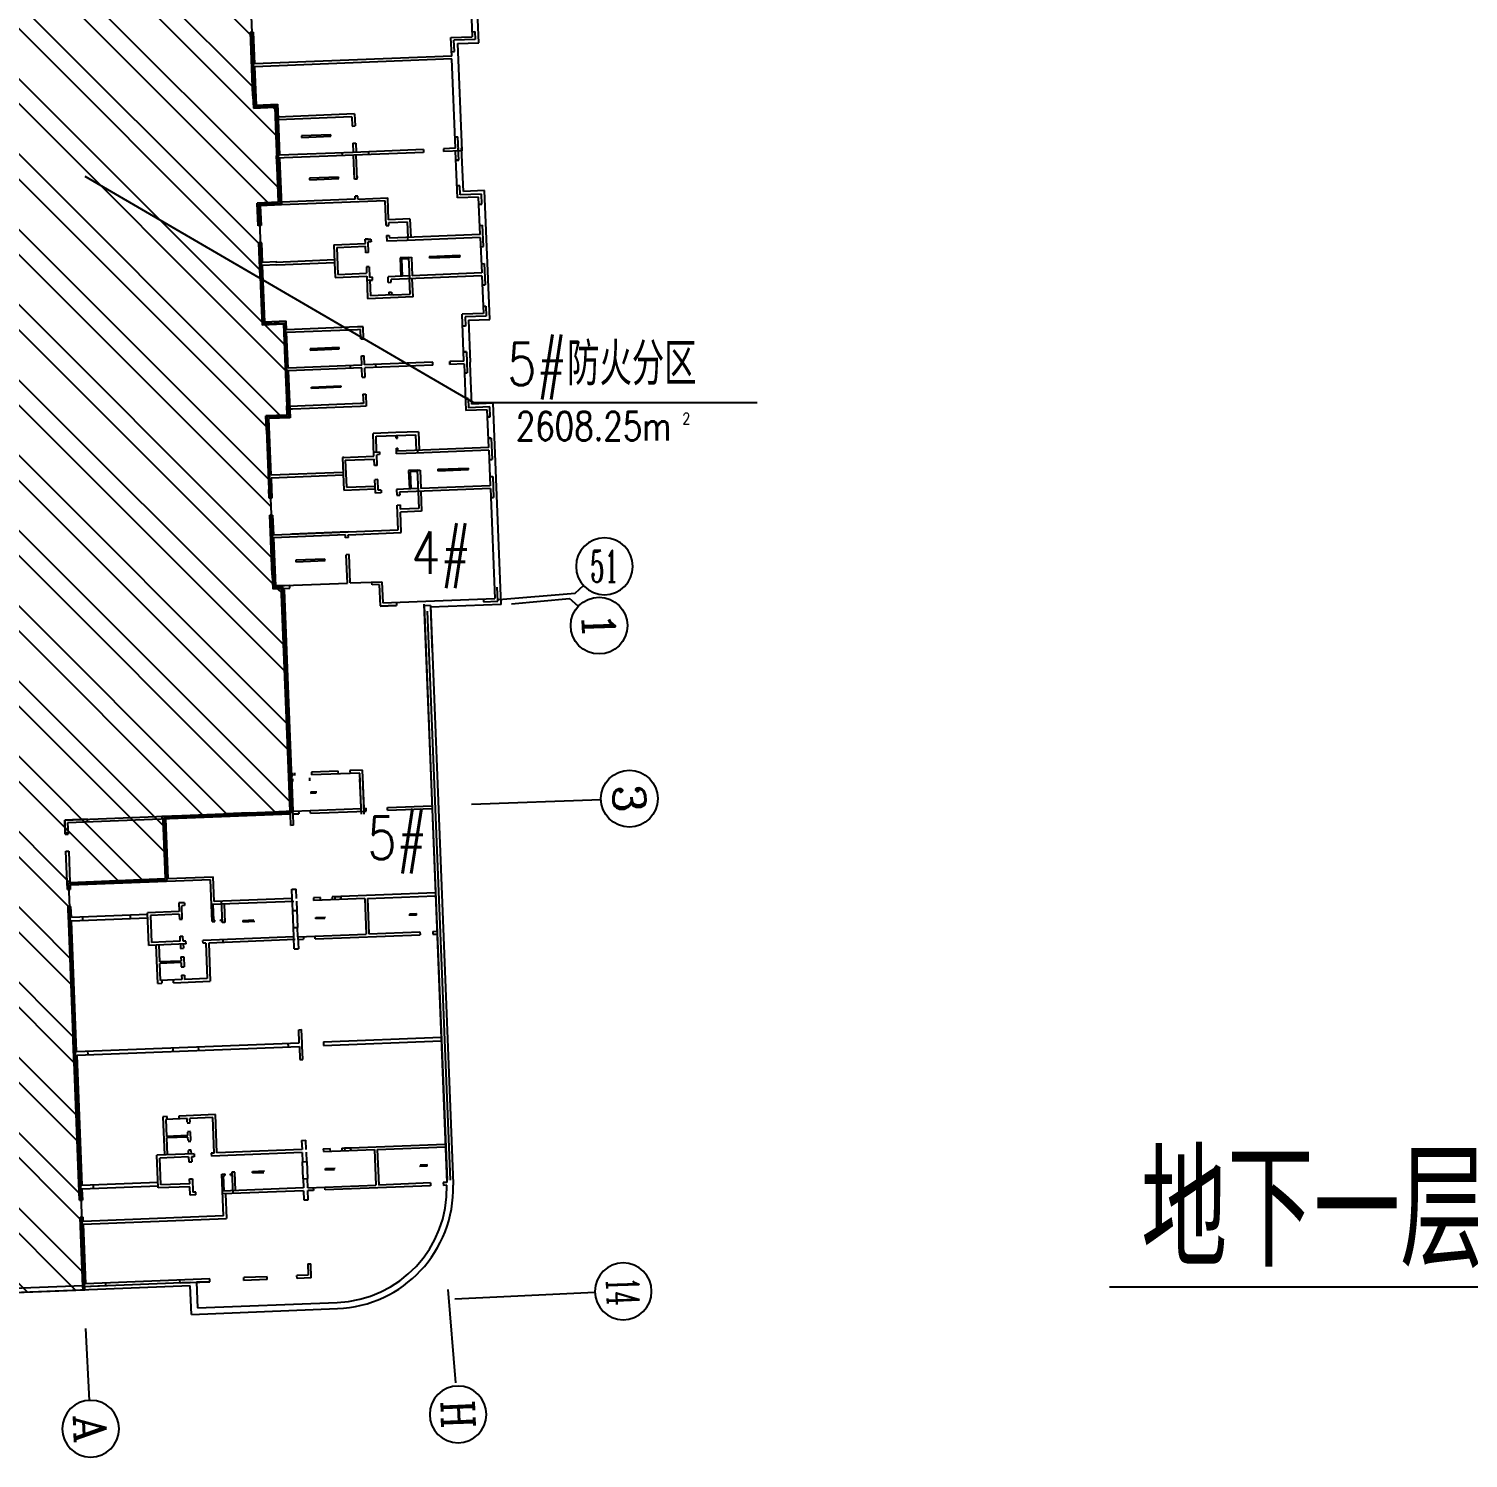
# Model space of a CAD drawing. Extents: x 634182 to 802382, y -1101880 to -864080.
# Drawn here: x 674471 to 694750, y -1065333 to -1045195 of the extents above; entities that cross this region are included whole.
import ezdxf
from ezdxf.enums import TextEntityAlignment as Align

# ---------------------------------------------------------------- set-up
doc = ezdxf.new("R2010")
doc.units = 0
doc.header["$LTSCALE"] = 1000
doc.header["$MEASUREMENT"] = 0
doc.layers.get('0').update_dxf_attribs({"linetype": 'CONTINUOUS'})
for name, color, linetype in [('AXIS', 3, 'CONTINUOUS'), ('AXIS_TEXT', 7, 'CONTINUOUS'), ('PUB_DIM', 3, 'CONTINUOUS'), ('PUB_TEXT', 7, 'CONTINUOUS'), ('WALL', 191, 'CONTINUOUS'), ('防火分區线', 2, 'CONTINUOUS')]:
    doc.layers.add(name, color=color, linetype=linetype)
doc.styles.add('COMPLEX', font='COMPLEX')
doc.styles.add('DIM_FONT', font='simplex.shx', dxfattribs={"width": 0.8})
doc.styles.add('HZTXT', font='simplex', dxfattribs={"width": 0.8, "bigfont": 'sfont'})
doc.styles.add('STK', font='romand.shx', dxfattribs={"width": 0.8, "bigfont": 'stk.shx'})

# ---------------------------------------------------------------- blocks, each defined once
blk = doc.blocks.new('_AXISO2')
blk.add_line((0.354, 0.146), (0.5, 0))
blk.add_circle((0, 0.5), 0.5)
at = {"layer": 'AXIS_TEXT', "style": 'COMPLEX', "width": 1.041667}
blk.add_attdef('A', text='', height=0.56, dxfattribs=at).set_placement((-0.25, 0.22), (0.25, 0.22), align=Align.FIT)
blk = doc.blocks.new('_AXISO')
blk.add_circle((0, 0), 0.5)
at = {"layer": 'AXIS_TEXT', "style": 'COMPLEX', "width": 1.041667}
blk.add_attdef('A', text='', height=0.56, dxfattribs=at).set_placement((-0.25, -0.28), (0.25, -0.28), align=Align.FIT)

msp = doc.modelspace()

# ---------------------------------------------------------------- hatches: boundary and pattern name
at = {"layer": '防火分區线'}
h = msp.add_hatch(dxfattribs=at)
h.set_pattern_fill('ANSI32', color=256, scale=2000, angle=90, style=0)
h.set_pattern_definition([(135, (679150.15, -767878.8), (-530.33, -530.33), []), (135, (679150.15, -767525.26), (-530.33, -530.33), [])])
edge = h.paths.add_edge_path()
edge.add_line((672152.224, -1041800.258), (669392.224, -1041800.258))
edge.add_line((669392.224, -1041800.258), (669392.224, -1045280.258))
edge.add_line((669392.224, -1045280.258), (669812.224, -1045280.258))
edge.add_line((669812.224, -1045280.258), (669812.224, -1045460.258))
edge.add_arc((669812.224, -1045760.258), 300, 0, 90, ccw=False)
edge.add_line((670112.224, -1045760.258), (670292.224, -1045760.258))
edge.add_line((670292.224, -1045760.258), (670292.224, -1049360.258))
edge.add_line((670292.224, -1049360.258), (671732.224, -1049360.258))
edge.add_line((671732.224, -1049360.258), (671732.224, -1049060.258))
edge.add_line((671732.224, -1049060.258), (674072.224, -1049060.258))
edge.add_line((674072.224, -1049060.258), (674072.224, -1052008.258))
edge.add_line((674072.224, -1052008.258), (674080.224, -1052008.258))
edge.add_line((674080.224, -1052008.258), (674080.224, -1055101.698))
edge.add_arc((673282.224, -1054287.575), 1140, 294.4021078, 314.427004, ccw=False)
edge.add_arc((674852.148, -1057748.115), 2660, 114.4021078, 183.5224956)
edge.add_line((672197.173, -1057911.547), (673655.391, -1057854.763))
edge.add_line((673655.391, -1057854.763), (673916.438, -1063016.524))
edge.add_line((673916.438, -1063016.524), (675255.423, -1062964.383))
edge.add_line((675255.423, -1062964.383), (675054.39, -1057800.959))
edge.add_line((675054.39, -1057800.959), (675032.541, -1057240.712))
edge.add_line((675032.541, -1057240.712), (676411.496, -1057187.014))
edge.add_line((676411.496, -1057187.014), (676377.254, -1056307.681))
edge.add_line((676377.254, -1056307.681), (678175.829, -1056237.643))
edge.add_line((678175.829, -1056237.643), (678047.974, -1053060.472))
edge.add_line((678047.974, -1053060.472), (677927.738, -1053065.302))
edge.add_line((677927.738, -1053065.302), (677831.422, -1050667.235))
edge.add_line((677831.422, -1050667.235), (678131.182, -1050655.195))
edge.add_line((678131.182, -1050655.195), (678078.208, -1049336.256))
edge.add_line((678078.208, -1049336.256), (677778.449, -1049348.295))
edge.add_line((677778.449, -1049348.295), (677711.028, -1047669.654))
edge.add_line((677711.028, -1047669.654), (678010.785, -1047657.615))
edge.add_line((678010.785, -1047657.615), (677955.402, -1046278.732))
edge.add_line((677955.402, -1046278.732), (677655.644, -1046290.772))
edge.add_line((677655.644, -1046290.772), (677554.512, -1043772.802))
edge.add_line((677554.512, -1043772.802), (677854.27, -1043760.762))
edge.add_line((677854.27, -1043760.762), (677822.967, -1042981.388))
edge.add_line((677822.967, -1042981.388), (680408.883, -1042877.527))
edge.add_line((680408.883, -1042877.527), (680360.725, -1041678.498))
edge.add_line((680360.725, -1041678.498), (677774.809, -1041782.359))
edge.add_line((677774.809, -1041782.359), (677775.528, -1041800.258))
edge.add_line((677775.528, -1041800.258), (673352.224, -1041800.258))
edge.add_line((673352.224, -1041800.258), (673352.224, -1040780.258))
edge.add_line((673352.224, -1040780.258), (672152.224, -1040780.258))
edge.add_line((672152.224, -1040780.258), (672152.224, -1041800.258))

# ---------------------------------------------------------------- linework, layer by layer
for p, q in [((680810.148, -1045391.452), (680739.554, -1043636.871)), ((680698.567, -1044807.458), (680718.633, -1045307.056)), ((677633.49, -1045240.815), (677593.522, -1045242.42)), ((677629.64, -1046141.695), (677593.522, -1045242.42)), ((677633.49, -1045240.815), (677651.549, -1045690.453)), ((680418.875, -1045319.095), (680718.633, -1045307.056)), ((680429.309, -1045578.887), (680418.875, -1045319.095)), ((680760.206, -1045345.419), (680460.448, -1045357.459)), ((680466.869, -1045517.33), (680460.448, -1045357.459)), ((680715.824, -1045237.112), (680755.792, -1045235.507)), ((680755.792, -1045235.507), (680760.206, -1045345.419)), ((680426.899, -1045518.935), (680466.869, -1045517.33)), ((680426.901, -1045518.934), (680426.901, -1045518.935)), ((680510.336, -1045403.494), (680810.148, -1045391.452)), ((680510.336, -1045403.494), (680571.015, -1046914.282)), ((680429.309, -1045578.887), (677651.549, -1045690.453)), ((680430.915, -1045618.854), (677653.154, -1045730.421)), ((677653.154, -1045730.421), (677674.825, -1046269.985)), ((680481.481, -1046877.838), (680430.915, -1045618.854)), ((677669.608, -1046140.09), (677629.64, -1046141.695)), ((677629.64, -1046141.695), (677636.463, -1046311.558)), ((677636.463, -1046311.558), (677936.221, -1046299.518)), ((677674.825, -1046269.985), (677974.584, -1046257.945)), ((677936.221, -1046299.518), (677957.09, -1046819.099)), ((677974.584, -1046257.945), (677982.61, -1046457.784)), ((677982.61, -1046457.784), (677942.642, -1046459.389)), ((679060.937, -1046394.461), (677981.808, -1046437.804)), ((679022.575, -1046436.034), (677983.413, -1046477.772)), ((677983.413, -1046477.772), (678003.479, -1046977.365)), ((679022.575, -1046436.034), (679027.792, -1046565.928)), ((679027.792, -1046565.928), (679067.76, -1046564.323)), ((679060.937, -1046394.461), (679067.76, -1046564.323)), ((678724.507, -1046688.198), (678312.839, -1046704.732)), ((678312.839, -1046704.732), (678313.642, -1046724.716)), ((678313.642, -1046724.716), (678725.31, -1046708.182)), ((678725.31, -1046708.182), (678724.507, -1046688.198)), ((680475.06, -1046717.967), (680515.027, -1046716.362)), ((680523.054, -1046916.203), (680515.027, -1046716.362)), ((680033.372, -1046935.876), (677945.132, -1047019.748)), ((677997.057, -1046817.494), (677957.09, -1046819.099)), ((677957.09, -1046819.099), (677965.116, -1047018.946)), ((677970.336, -1047148.841), (677963.514, -1046978.987)), ((679042.641, -1046935.628), (678003.479, -1046977.365)), ((678882.772, -1046942.049), (678884.377, -1046982.008)), ((679037.424, -1046805.735), (679077.391, -1046804.129)), ((679037.424, -1046805.735), (679042.641, -1046935.628)), ((680031.767, -1046895.901), (679042.641, -1046935.628)), ((679057.891, -1047315.338), (679044.247, -1046975.616)), ((679077.391, -1046804.129), (679082.609, -1046934.023)), ((679097.859, -1047313.733), (679084.215, -1046974.01)), ((679264.066, -1046966.774), (679262.461, -1046926.799)), ((680031.767, -1046895.901), (680033.372, -1046935.876)), ((680481.481, -1046877.838), (680311.618, -1046884.661)), ((680311.618, -1046884.661), (680313.223, -1046924.636)), ((680571.015, -1046914.282), (680313.223, -1046924.636)), ((680509.575, -1047577.282), (680483.089, -1046917.815)), ((680528.273, -1047046.105), (680521.451, -1046876.25)), ((680593.973, -1047485.82), (680569.413, -1046874.324)), ((678010.304, -1047147.236), (677970.336, -1047148.841)), ((677990, -1047638.447), (677970.336, -1047148.841)), ((678005.086, -1047017.341), (678031.573, -1047676.81)), ((680488.306, -1047047.71), (680528.273, -1047046.105)), ((680528.273, -1047046.105), (680488.306, -1047047.71)), ((678836.464, -1047284.207), (678424.796, -1047300.741)), ((678424.796, -1047300.741), (678425.598, -1047320.725)), ((678425.598, -1047320.725), (678837.266, -1047304.191)), ((678837.266, -1047304.191), (678836.464, -1047284.207)), ((679096.254, -1047273.765), (679096.254, -1047273.765)), ((679096.254, -1047273.765), (679097.057, -1047293.749)), ((678024.751, -1047506.946), (677984.783, -1047508.551)), ((677984.783, -1047508.556), (678024.751, -1047506.95)), ((679069.128, -1047595.113), (678029.966, -1047636.85)), ((679069.128, -1047595.113), (679067.523, -1047555.145)), ((679109.096, -1047593.508), (679107.491, -1047553.54)), ((679109.096, -1047593.508), (679528.76, -1047576.652)), ((679541.201, -1047886.394), (679528.76, -1047576.652)), ((680542.721, -1047405.814), (680502.753, -1047407.42)), ((680809.334, -1047565.242), (680509.575, -1047577.282)), ((680547.938, -1047535.708), (680542.721, -1047405.814)), ((680847.696, -1047523.668), (680547.938, -1047535.708)), ((680893.731, -1047473.78), (680593.973, -1047485.82)), ((680830.604, -1048094.816), (680809.334, -1047565.242)), ((680853.314, -1047663.548), (680847.696, -1047523.668)), ((680966.611, -1049288.322), (680893.731, -1047473.78)), ((677990, -1047638.447), (677690.242, -1047650.487)), ((677703.084, -1047970.229), (677690.242, -1047650.487)), ((678031.573, -1047676.81), (677731.815, -1047688.849)), ((677731.815, -1047688.847), (677743.052, -1047968.624)), ((679490.398, -1047618.225), (678031.571, -1047676.818)), ((678071.537, -1047675.216), (678071.539, -1047675.216)), ((679504.443, -1047967.935), (679490.398, -1047618.225)), ((680813.347, -1047665.153), (680853.314, -1047663.548)), ((677738.236, -1047848.721), (677698.268, -1047850.326)), ((677743.052, -1047968.624), (677703.084, -1047970.229)), ((679504.443, -1047967.935), (679544.411, -1047966.329)), ((679840.959, -1047874.354), (679541.201, -1047886.394)), ((679542.806, -1047926.362), (679802.596, -1047915.927)), ((679544.411, -1047966.329), (679542.806, -1047926.362)), ((679802.596, -1047915.927), (679811.425, -1048135.75)), ((679840.959, -1047874.354), (679851.393, -1048134.145)), ((680825.387, -1047964.928), (680865.355, -1047963.323)), ((680877.394, -1048263.074), (680865.355, -1047963.323)), ((677752.5, -1048203.866), (677752.5, -1048203.866)), ((679211.909, -1048159.829), (679291.844, -1048156.619)), ((679251.877, -1048158.224), (679211.909, -1048159.829)), ((679214.317, -1048219.781), (679211.909, -1048159.829)), ((679293.45, -1048196.586), (679253.482, -1048198.192)), ((679259.502, -1048348.071), (679253.482, -1048198.192)), ((679291.844, -1048156.619), (679293.45, -1048196.586)), ((679510.062, -1048107.822), (679550.03, -1048106.217)), ((679510.062, -1048107.822), (679513.272, -1048187.757)), ((679803.039, -1048176.119), (679513.272, -1048187.757)), ((679550.03, -1048106.217), (679551.635, -1048146.184)), ((680830.604, -1048094.816), (679551.635, -1048146.184)), ((680832.209, -1048134.783), (679803.039, -1048176.119)), ((679813.031, -1048175.718), (679811.425, -1048135.75)), ((680832.209, -1048134.783), (680852.275, -1048634.381)), ((677692.732, -1048210.838), (677692.732, -1048210.838)), ((677752.684, -1048208.432), (677712.716, -1048210.037)), ((677731.979, -1048689.646), (677712.716, -1048210.037)), ((677717.532, -1048329.938), (677757.499, -1048328.333)), ((677757.499, -1048328.333), (677717.532, -1048329.938)), ((677757.499, -1048328.334), (677717.532, -1048329.939)), ((677763.921, -1048488.204), (677752.684, -1048208.431)), ((677757.499, -1048328.333), (677757.499, -1048328.333)), ((678768.676, -1048237.68), (679214.317, -1048219.781)), ((678768.676, -1048237.68), (678778.709, -1048487.478)), ((678810.249, -1048276.042), (679215.922, -1048259.749)), ((678810.249, -1048276.042), (678825.499, -1048655.736)), ((679219.534, -1048349.676), (679215.922, -1048259.749)), ((679259.502, -1048348.071), (679219.534, -1048349.676)), ((680114.319, -1048403.797), (680545.971, -1048386.46)), ((680114.319, -1048403.797), (680115.121, -1048423.781)), ((680115.121, -1048423.781), (680546.773, -1048406.444)), ((680546.773, -1048406.444), (680545.971, -1048386.46)), ((680837.426, -1048264.68), (680877.394, -1048263.074)), ((677963.759, -1048480.178), (677763.921, -1048488.204)), ((677965.365, -1048520.145), (677765.526, -1048528.171)), ((677797.631, -1049327.528), (677765.526, -1048528.171)), ((677953.767, -1048480.579), (678777.104, -1048447.51)), ((677965.365, -1048520.145), (678778.709, -1048487.478)), ((678778.709, -1048487.478), (678787.137, -1048697.309)), ((679267.528, -1048547.91), (679227.56, -1048549.515)), ((679227.56, -1048549.515), (679231.172, -1048639.443)), ((679267.528, -1048547.91), (679273.548, -1048697.789)), ((679822.662, -1048415.525), (679702.759, -1048420.34)), ((679702.759, -1048420.34), (679713.193, -1048680.131)), ((679823.465, -1048435.508), (679723.545, -1048439.522)), ((679723.545, -1048439.522), (679733.177, -1048679.328)), ((679822.662, -1048415.525), (679862.63, -1048413.919)), ((679822.662, -1048415.525), (679834.702, -1048715.283)), ((679862.63, -1048413.919), (679873.064, -1048673.71)), ((680847.058, -1048504.486), (680887.025, -1048502.881)), ((680887.025, -1048502.881), (680899.061, -1048802.539)), ((677731.979, -1048689.646), (677751.242, -1049169.26)), ((678787.137, -1048697.309), (679232.777, -1048679.41)), ((678825.499, -1048655.736), (679231.172, -1048639.443)), ((679232.777, -1048679.41), (679245.218, -1048989.16)), ((679275.153, -1048737.757), (679235.185, -1048739.362)), ((679313.515, -1048696.184), (679273.548, -1048697.789)), ((679275.153, -1048737.757), (679315.121, -1048736.151)), ((679275.153, -1048737.757), (679275.153, -1048737.757)), ((679275.153, -1048737.757), (679283.982, -1048957.579)), ((679315.121, -1048736.151), (679313.515, -1048696.184)), ((679833.097, -1048675.315), (679533.338, -1048687.355)), ((679536.549, -1048767.29), (679533.338, -1048687.355)), ((679536.549, -1048767.29), (679576.517, -1048765.685)), ((680853.88, -1048674.348), (679574.911, -1048725.717)), ((679576.517, -1048765.685), (679574.911, -1048725.717)), ((679843.531, -1048935.106), (679834.702, -1048715.283)), ((680852.275, -1048634.381), (679873.064, -1048673.71)), ((679885.104, -1048973.468), (679874.67, -1048713.678)), ((680853.88, -1048674.348), (680875.15, -1049203.923)), ((680859.093, -1048804.144), (680899.061, -1048802.539)), ((679245.218, -1048989.16), (679245.619, -1048999.152)), ((679885.104, -1048973.468), (679245.619, -1048999.152)), ((679603.724, -1048944.737), (679283.982, -1048957.579)), ((679542.167, -1048907.177), (679582.135, -1048905.572)), ((679542.167, -1048907.177), (679543.772, -1048947.145)), ((679582.135, -1048905.572), (679583.74, -1048945.54)), ((679603.724, -1048944.737), (679843.531, -1048935.106)), ((679603.724, -1048944.737), (679603.724, -1048944.737)), ((679603.724, -1048944.737), (679603.724, -1048944.737)), ((679623.708, -1048943.935), (679623.708, -1048943.935)), ((677791.21, -1049167.654), (677751.242, -1049169.26)), ((677791.21, -1049167.654), (677751.242, -1049169.26)), ((677751.242, -1049169.26), (677759.269, -1049369.101)), ((680875.15, -1049203.923), (680575.392, -1049215.963)), ((680601.879, -1049875.43), (680575.392, -1049215.963)), ((680871.137, -1049104.012), (680911.105, -1049102.407)), ((680911.105, -1049102.407), (680916.723, -1049242.287)), ((678059.027, -1049357.062), (677759.269, -1049369.101)), ((678097.39, -1049315.489), (677797.631, -1049327.528)), ((678059.027, -1049357.062), (678078.692, -1049846.668)), ((678102.205, -1049435.387), (678097.39, -1049315.489)), ((679101.4, -1049395.259), (678102.205, -1049435.387)), ((679181.336, -1049392.049), (679101.4, -1049395.26)), ((679188.158, -1049561.913), (679181.336, -1049392.049)), ((680622.182, -1049384.22), (680582.214, -1049385.825)), ((680916.723, -1049242.287), (680616.965, -1049254.326)), ((680616.965, -1049254.326), (680622.182, -1049384.22)), ((680666.859, -1049300.361), (680966.611, -1049288.322)), ((680666.859, -1049300.361), (680690.608, -1049891.879)), ((679103.006, -1049435.228), (678103.811, -1049475.359)), ((678123.877, -1049974.957), (678103.811, -1049475.359)), ((679142.973, -1049433.622), (679103.006, -1049435.228)), ((679148.19, -1049563.518), (679142.973, -1049433.622)), ((679148.187, -1049563.503), (679188.155, -1049561.898)), ((679148.19, -1049563.504), (679188.158, -1049561.899)), ((679148.19, -1049563.518), (679188.158, -1049561.913)), ((678844.902, -1049685.788), (678433.234, -1049702.323)), ((678433.234, -1049702.323), (678434.037, -1049722.307)), ((678434.037, -1049722.307), (678845.705, -1049705.772)), ((678845.705, -1049705.772), (678844.902, -1049685.788)), ((679157.819, -1049803.31), (679197.787, -1049801.705)), ((679157.819, -1049803.31), (679197.787, -1049801.705)), ((679157.819, -1049803.31), (679197.787, -1049801.705)), ((679157.819, -1049803.324), (679197.787, -1049801.719)), ((679157.821, -1049803.31), (679157.819, -1049803.31)), ((679163.036, -1049933.22), (679157.819, -1049803.324)), ((679157.821, -1049803.311), (679197.789, -1049801.705)), ((679157.822, -1049803.324), (679197.79, -1049801.719)), ((679197.789, -1049801.705), (679197.787, -1049801.705)), ((679203.004, -1049931.615), (679197.787, -1049801.719)), ((680596.662, -1049745.535), (680636.629, -1049743.93)), ((680636.629, -1049743.93), (680596.662, -1049745.535)), ((680636.629, -1049743.93), (680642.647, -1049893.805)), ((678078.689, -1049846.668), (678105.176, -1050506.131)), ((679163.036, -1049933.22), (678123.877, -1049974.957)), ((679164.641, -1049973.179), (678125.479, -1050014.916)), ((678125.479, -1050014.916), (678151.966, -1050674.39)), ((679004.771, -1049979.606), (679003.165, -1049939.637)), ((679169.859, -1050103.079), (679164.641, -1049973.179)), ((680162.231, -1049893.088), (679203.004, -1049931.615)), ((680163.836, -1049933.048), (679204.609, -1049971.574)), ((679209.826, -1050101.474), (679204.609, -1049971.574)), ((679364.486, -1049965.159), (679362.881, -1049925.189)), ((680163.836, -1049933.048), (680162.231, -1049893.088)), ((680601.879, -1049875.43), (680402.038, -1049883.457)), ((680403.642, -1049923.416), (680402.038, -1049883.457)), ((680402.04, -1049883.457), (680403.645, -1049923.416)), ((680603.481, -1049915.39), (680403.642, -1049923.416)), ((680603.481, -1049915.39), (680608.699, -1050045.29)), ((680642.647, -1049893.805), (680648.666, -1050043.684)), ((680696.628, -1050041.758), (680690.608, -1049891.879)), ((678454.906, -1050241.883), (678866.574, -1050225.349)), ((678866.574, -1050225.349), (678867.376, -1050245.333)), ((679169.858, -1050103.065), (679209.826, -1050101.46)), ((679169.858, -1050103.065), (679209.826, -1050101.46)), ((679169.861, -1050103.065), (679169.858, -1050103.065)), ((679169.859, -1050103.079), (679209.826, -1050101.474)), ((679169.859, -1050103.079), (679209.826, -1050101.474)), ((679169.861, -1050103.079), (679169.859, -1050103.079)), ((679209.829, -1050101.459), (679209.826, -1050101.46)), ((679209.829, -1050101.473), (679209.826, -1050101.474)), ((680648.666, -1050043.684), (680608.699, -1050045.29)), ((680608.699, -1050045.291), (680648.666, -1050043.685)), ((680608.699, -1050045.291), (680629.968, -1050574.863)), ((680714.366, -1050483.402), (680696.628, -1050041.758)), ((678455.708, -1050261.867), (678454.906, -1050241.883)), ((678867.376, -1050245.333), (678455.708, -1050261.867)), ((679179.49, -1050342.872), (679219.458, -1050341.266)), ((679179.49, -1050342.885), (679219.458, -1050341.28)), ((679179.49, -1050342.885), (679184.71, -1050472.781)), ((679219.458, -1050341.28), (679226.283, -1050511.143)), ((680663.114, -1050403.394), (680623.146, -1050405)), ((680663.114, -1050403.394), (680668.331, -1050533.29)), ((678110.393, -1050636.028), (677810.635, -1050648.068)), ((678105.176, -1050506.131), (678145.144, -1050504.526)), ((678110.393, -1050636.028), (678105.176, -1050506.131)), ((679144.742, -1050474.385), (678145.548, -1050514.518)), ((678187.121, -1050552.88), (678147.153, -1050554.486)), ((679146.348, -1050514.354), (678187.119, -1050552.885)), ((679184.71, -1050472.781), (679144.742, -1050474.386)), ((679226.283, -1050511.143), (679146.348, -1050514.354)), ((680929.727, -1050562.823), (680629.968, -1050574.863)), ((680968.089, -1050521.25), (680668.331, -1050533.29)), ((681014.249, -1050471.357), (680714.366, -1050483.402)), ((680933.745, -1050662.842), (680929.727, -1050562.823)), ((680973.712, -1050661.237), (680968.089, -1050521.25)), ((681127.797, -1053305.084), (681014.249, -1050471.357)), ((677818.661, -1050847.905), (677810.635, -1050648.068)), ((678151.966, -1050674.39), (677852.208, -1050686.429)), ((677884.314, -1051485.785), (677852.208, -1050686.429)), ((680973.712, -1050661.237), (680933.744, -1050662.843)), ((680933.745, -1050662.842), (680973.712, -1050661.237)), ((680950.997, -1051092.396), (680933.746, -1050662.842)), ((677818.661, -1050847.905), (677852.372, -1051687.229)), ((679641.61, -1050884.777), (679321.867, -1050897.619)), ((679334.71, -1051217.361), (679321.867, -1050897.619)), ((679363.441, -1050935.982), (679922.989, -1050913.508)), ((679372.27, -1051155.804), (679363.441, -1050935.982)), ((679961.352, -1050871.935), (679641.61, -1050884.777)), ((679644.82, -1050964.713), (679643.215, -1050924.745)), ((679644.82, -1050964.713), (679664.804, -1050963.91)), ((679664.804, -1050963.91), (679663.199, -1050923.942)), ((679931.818, -1051133.331), (679922.989, -1050913.508)), ((679961.352, -1050871.935), (679971.786, -1051131.725)), ((680985.753, -1050960.995), (680945.784, -1050962.601)), ((680945.784, -1050962.601), (680985.753, -1050960.995)), ((680985.753, -1050960.995), (680997.815, -1051260.654)), ((678889.069, -1051235.26), (679334.71, -1051217.361)), ((678909.053, -1051234.457), (678889.069, -1051235.26)), ((678889.069, -1051235.26), (678907.53, -1051694.89)), ((679332.302, -1051157.41), (679412.237, -1051154.199)), ((679413.843, -1051194.167), (679373.875, -1051195.772)), ((679379.895, -1051345.651), (679373.875, -1051195.772)), ((679412.237, -1051154.199), (679413.843, -1051194.167)), ((679650.439, -1051104.6), (679670.423, -1051103.797)), ((679653.649, -1051184.535), (679650.439, -1051104.6)), ((679923.432, -1051173.7), (679653.649, -1051184.535)), ((679672.028, -1051143.765), (679670.423, -1051103.797)), ((680950.997, -1051092.396), (679672.028, -1051143.765)), ((680952.71, -1051132.36), (679923.432, -1051173.7)), ((679953.408, -1051172.496), (679951.802, -1051132.528)), ((680952.71, -1051132.36), (680972.668, -1051631.961)), ((678897.497, -1051445.091), (677884.314, -1051485.785)), ((678897.497, -1051445.091), (678897.497, -1051445.091)), ((678930.642, -1051273.623), (679336.315, -1051257.329)), ((678930.642, -1051273.623), (678945.892, -1051653.316)), ((679339.927, -1051347.257), (679336.315, -1051257.329)), ((679337.118, -1051277.313), (679336.315, -1051257.329)), ((679379.895, -1051345.651), (679339.927, -1051347.257)), ((679943.055, -1051413.105), (679823.152, -1051417.921)), ((679823.152, -1051417.921), (679833.586, -1051677.711)), ((679943.858, -1051433.089), (679843.938, -1051437.102)), ((679843.938, -1051437.102), (679853.57, -1051676.909)), ((679943.055, -1051413.105), (679983.023, -1051411.5)), ((679943.055, -1051413.105), (679955.095, -1051712.863)), ((679983.023, -1051411.5), (679993.457, -1051671.29)), ((680234.819, -1051401.373), (680666.471, -1051384.036)), ((680234.819, -1051401.373), (680235.622, -1051421.357)), ((680235.622, -1051421.357), (680667.274, -1051404.02)), ((680667.274, -1051404.02), (680666.471, -1051384.036)), ((680957.847, -1051262.259), (680997.815, -1051260.654)), ((678899.102, -1051485.059), (677885.919, -1051525.752)), ((677885.919, -1051525.752), (677897.156, -1051805.527)), ((678899.102, -1051485.059), (678899.102, -1051485.059)), ((678945.892, -1051653.316), (679351.565, -1051637.023)), ((679387.921, -1051545.49), (679347.953, -1051547.095)), ((679351.565, -1051637.023), (679347.953, -1051547.095)), ((679355.578, -1051736.942), (679351.565, -1051637.023)), ((679393.941, -1051695.369), (679387.921, -1051545.49)), ((680972.668, -1051631.961), (679993.457, -1051671.29)), ((680967.479, -1051502.066), (681007.447, -1051500.46)), ((681007.447, -1051500.46), (681019.454, -1051800.119)), ((677892.34, -1051685.623), (677852.372, -1051687.229)), ((677852.372, -1051687.229), (677892.34, -1051685.623)), ((677857.188, -1051807.132), (677852.372, -1051687.229)), ((677897.156, -1051805.527), (677857.188, -1051807.132)), ((678907.53, -1051694.89), (679353.17, -1051676.991)), ((679435.514, -1051733.732), (679355.578, -1051736.942)), ((679433.908, -1051693.764), (679393.941, -1051695.369)), ((679433.908, -1051693.764), (679435.514, -1051733.732)), ((679953.49, -1051672.896), (679653.731, -1051684.935)), ((679653.731, -1051684.935), (679656.942, -1051764.871)), ((679656.942, -1051764.871), (679696.91, -1051763.265)), ((680974.273, -1051671.929), (679695.304, -1051723.298)), ((679695.304, -1051723.298), (679696.91, -1051763.265)), ((679955.095, -1051712.863), (679964.726, -1051952.67)), ((679995.063, -1051711.258), (680006.3, -1051991.033)), ((680974.273, -1051671.929), (681036.477, -1053220.681)), ((681019.454, -1051800.119), (680979.486, -1051801.724)), ((680979.486, -1051801.724), (681019.454, -1051800.119)), ((677906.787, -1052045.333), (677866.82, -1052046.939)), ((677900.53, -1052886.263), (677866.82, -1052046.939)), ((677906.787, -1052045.333), (677918.024, -1052325.108)), ((679662.56, -1051904.758), (679702.528, -1051903.153)), ((679676.609, -1052254.476), (679662.563, -1051904.758)), ((679702.528, -1051903.153), (679704.936, -1051963.104)), ((679964.726, -1051952.67), (679704.936, -1051963.104)), ((680006.3, -1051991.033), (679706.544, -1052003.072)), ((679718.182, -1052292.838), (679706.544, -1052003.072)), ((677918.024, -1052325.108), (679676.609, -1052254.476)), ((678932.815, -1052324.382), (677919.629, -1052365.076)), ((677919.629, -1052365.076), (677946.919, -1053044.529)), ((678971.178, -1052282.809), (678177.815, -1052314.674)), ((678934.421, -1052364.35), (678932.815, -1052324.382)), ((678934.421, -1052364.35), (678932.815, -1052324.382)), ((678974.388, -1052362.744), (678934.421, -1052364.35)), ((678972.783, -1052322.777), (679718.182, -1052292.838)), ((678974.388, -1052362.744), (678972.783, -1052322.777)), ((678644.302, -1052666.237), (678232.634, -1052682.771)), ((678645.105, -1052686.221), (678644.302, -1052666.237)), ((678984.02, -1052602.551), (678944.052, -1052604.156)), ((678960.105, -1053003.835), (678944.052, -1052604.156)), ((679000.073, -1053002.23), (678984.02, -1052602.551)), ((678232.634, -1052682.771), (678233.437, -1052702.755)), ((678233.437, -1052702.755), (678645.105, -1052686.221)), ((677900.53, -1052886.263), (677940.498, -1052884.658)), ((677900.53, -1052886.263), (677940.498, -1052884.658)), ((677900.53, -1052886.263), (677908.557, -1053086.102)), ((677946.919, -1053044.529), (678960.105, -1053003.835)), ((678146.758, -1053036.502), (677946.919, -1053044.529)), ((678148.363, -1053076.47), (678146.758, -1053036.502)), ((679000.073, -1053002.23), (679445.713, -1052984.331)), ((679307.429, -1053029.917), (679305.824, -1052989.95)), ((679407.348, -1053025.904), (679307.429, -1053029.917)), ((679407.348, -1053025.904), (679419.388, -1053325.662)), ((679445.713, -1052984.331), (679457.75, -1053284.089)), ((681078.05, -1053259.044), (681070.024, -1053059.204)), ((677908.557, -1053086.102), (678148.363, -1053076.47)), ((678028.952, -1053081.018), (678029.73, -1053101.003)), ((678158.365, -1056301.095), (678032.053, -1053162.273)), ((678033.727, -1053100.848), (678073.697, -1053099.291)), ((678155.128, -1056218.434), (678033.727, -1053100.848)), ((678107.803, -1054061.989), (678070.731, -1053138.997)), ((678174.086, -1055677.287), (678073.697, -1053099.291)), ((679457.75, -1053284.089), (681036.477, -1053220.681)), ((680876.606, -1053227.102), (680878.212, -1053267.07)), ((680878.212, -1053267.07), (681078.05, -1053259.044)), ((679419.388, -1053325.662), (679649.202, -1053316.432)), ((679423.577, -1053326.938), (679653.403, -1053317.989)), ((679651.847, -1053278.019), (679653.403, -1053317.989)), ((680038.784, -1053300.145), (680066.224, -1053983.331)), ((680043.303, -1053401.609), (680365.836, -1061416.481)), ((680043.832, -1053321.4), (680360.231, -1061446.591)), ((680131.819, -1053319.375), (680043.886, -1053322.799)), ((680083.271, -1053400.001), (680405.804, -1061414.873)), ((681127.797, -1053305.084), (680128.665, -1053345.214)), ((680128.665, -1053345.214), (680154.153, -1053979.799)), ((680131.819, -1053319.375), (680448.942, -1061463.152)), ((678176.62, -1055759.924), (678086.095, -1053510.394)), ((678184.078, -1055676.898), (678174.086, -1055677.287)), ((678174.086, -1055677.287), (678184.078, -1055676.898)), ((678184.078, -1055676.898), (678185.634, -1055716.867)), ((678214.055, -1055675.73), (678215.612, -1055715.7)), ((678831.587, -1055651.683), (678453.873, -1055666.392)), ((678453.873, -1055666.392), (678455.43, -1055706.362)), ((679134.915, -1055679.902), (678455.43, -1055706.362)), ((679173.328, -1055638.376), (678995.463, -1055645.302)), ((679154.37, -1056179.523), (679134.915, -1055679.902)), ((679194.34, -1056177.967), (679173.328, -1055638.376)), ((678185.634, -1055716.867), (678175.642, -1055717.257)), ((678175.642, -1055717.257), (678185.634, -1055716.867)), ((678195.097, -1056216.878), (678175.642, -1055717.257)), ((678186.612, -1055759.522), (678176.62, -1055759.924)), ((678176.62, -1055759.924), (678186.612, -1055759.522)), ((678188.22, -1055799.489), (678178.228, -1055799.891)), ((678178.228, -1055799.891), (678188.22, -1055799.489)), ((678198.333, -1056299.487), (678178.228, -1055799.891)), ((678186.612, -1055759.522), (678188.22, -1055799.489)), ((678426.418, -1055749.871), (678428.026, -1055789.839)), ((679157.556, -1056260.886), (679137.452, -1055761.29)), ((679197.524, -1056259.278), (679175.811, -1055719.714)), ((678444.784, -1055946.958), (678530.602, -1055943.616)), ((678444.784, -1055946.958), (678445.562, -1055966.943)), ((678519.842, -1055964.05), (678445.562, -1055966.943)), ((674977.536, -1056342.171), (678155.128, -1056218.434)), ((676346.499, -1056288.863), (676766.18, -1056272.521)), ((676346.499, -1056288.863), (676348.055, -1056328.833)), ((678156.684, -1056258.404), (676577.881, -1056319.884)), ((676766.18, -1056272.521), (676767.737, -1056312.49)), ((677575.567, -1056241.003), (677245.817, -1056253.843)), ((677245.817, -1056253.843), (677247.373, -1056293.813)), ((677575.567, -1056241.003), (677577.123, -1056280.972)), ((678195.097, -1056216.878), (677995.249, -1056224.66)), ((677995.249, -1056224.66), (677996.805, -1056264.63)), ((678162.91, -1056418.283), (678156.684, -1056258.404)), ((678195.097, -1056216.878), (679154.37, -1056179.523)), ((678196.654, -1056256.848), (678274.595, -1056253.813)), ((678202.88, -1056416.726), (678196.654, -1056256.848)), ((678438.471, -1056247.431), (679225.874, -1056216.769)), ((679194.34, -1056177.967), (679224.317, -1056176.8)), ((679225.874, -1056216.769), (679224.317, -1056176.8)), ((679524.09, -1056165.126), (680153.613, -1056140.612)), ((679525.647, -1056205.096), (679524.09, -1056165.126)), ((679525.647, -1056205.096), (680155.17, -1056180.582)), ((675297.294, -1056329.72), (674977.536, -1056342.171)), ((674985.318, -1056542.02), (674977.536, -1056342.171)), ((674977.536, -1056342.171), (674985.318, -1056542.02)), ((674984.54, -1056522.035), (675024.51, -1056520.479)), ((676577.881, -1056319.884), (675019.062, -1056380.585)), ((675019.062, -1056380.585), (675025.288, -1056540.464)), ((675298.85, -1056369.69), (675297.294, -1056329.72)), ((676358.047, -1056328.444), (676390.733, -1057167.808)), ((676398.017, -1056326.887), (676430.702, -1057166.251)), ((678202.88, -1056416.726), (678162.91, -1056418.283)), ((674985.318, -1056542.02), (675025.288, -1056540.464)), ((674994.657, -1056781.838), (675034.627, -1056780.282)), ((675015.669, -1057321.429), (674994.657, -1056781.838)), ((675034.627, -1056780.282), (675051.747, -1057219.949)), ((675015.669, -1057321.429), (675055.639, -1057319.873)), ((675051.747, -1057219.949), (676390.733, -1057167.808)), ((677031.804, -1057182.874), (675053.304, -1057259.918)), ((675053.304, -1057259.918), (675055.639, -1057319.873)), ((676430.702, -1057166.251), (677070.218, -1057141.348)), ((677054.762, -1057772.428), (677031.804, -1057182.874)), ((677083.837, -1057491.083), (677070.218, -1057141.348)), ((678177.945, -1057318.38), (678237.9, -1057316.045)), ((678183.003, -1057448.281), (678177.945, -1057318.38)), ((678242.958, -1057445.946), (678237.9, -1057316.045)), ((676664.155, -1057507.426), (676584.215, -1057510.539)), ((676584.215, -1057510.539), (676588.884, -1057630.448)), ((676664.155, -1057507.426), (676665.711, -1057547.396)), ((678204.545, -1057487.473), (677045.423, -1057532.609)), ((677065.408, -1057531.831), (677073.969, -1057751.665)), ((678183.003, -1057448.281), (677083.837, -1057491.083)), ((677183.761, -1057487.192), (677195.434, -1057786.965)), ((677225.287, -1057525.605), (677235.404, -1057785.408)), ((678189.618, -1057618.152), (678183.003, -1057448.281)), ((678244.514, -1057485.916), (678258.912, -1057855.636)), ((678580.702, -1057432.795), (678482.776, -1057436.608)), ((678482.776, -1057436.608), (678484.333, -1057476.578)), ((679203.787, -1057448.562), (678484.333, -1057476.578)), ((680201.474, -1057369.681), (678744.578, -1057426.413)), ((679203.787, -1057448.562), (679223.243, -1057948.183)), ((679243.757, -1057447.005), (680203.03, -1057409.651)), ((679243.757, -1057447.005), (679263.213, -1057946.626)), ((675025.007, -1057561.247), (675064.977, -1057559.691)), ((675032.011, -1057741.111), (675025.007, -1057561.247)), ((675034.346, -1057801.066), (675025.008, -1057561.252)), ((675025.786, -1057581.232), (675065.755, -1057579.676)), ((675071.008, -1057714.574), (675064.977, -1057559.691)), ((676144.195, -1057672.783), (675071.008, -1057714.574)), ((676146.141, -1057722.745), (675072.954, -1057764.536)), ((675232.833, -1057758.31), (675230.887, -1057708.348)), ((675906.322, -1057732.084), (675904.377, -1057682.122)), ((676588.884, -1057630.448), (676143.222, -1057647.802)), ((676161.121, -1058107.454), (676143.222, -1057647.802)), ((676590.441, -1057670.418), (676184.748, -1057686.215)), ((676184.748, -1057686.215), (676199.535, -1058065.928)), ((676590.441, -1057670.418), (676593.165, -1057740.365)), ((676593.165, -1057740.365), (676633.134, -1057738.808)), ((676665.711, -1057547.396), (676625.741, -1057548.952)), ((676633.134, -1057738.808), (676625.741, -1057548.952)), ((678189.618, -1057618.152), (678249.573, -1057615.818)), ((678198.957, -1057857.971), (678189.618, -1057618.152)), ((678513.656, -1057715.618), (678651.234, -1057710.26)), ((678514.434, -1057735.602), (678513.656, -1057715.618)), ((678640.474, -1057730.694), (678514.434, -1057735.602)), ((679935.358, -1057680.271), (679825.759, -1057684.539)), ((679836.519, -1057664.105), (679934.579, -1057660.286)), ((679935.358, -1057680.271), (679934.579, -1057660.286)), ((675034.346, -1057801.066), (675044.339, -1057800.677)), ((675186.099, -1061698.122), (675034.346, -1057801.066)), ((675039.015, -1057920.975), (675034.346, -1057801.066)), ((675039.015, -1057920.975), (675078.985, -1057919.418)), ((675144.55, -1059603.142), (675072.954, -1057764.536)), ((677054.762, -1057772.428), (677094.732, -1057770.871)), ((677073.969, -1057751.665), (677093.953, -1057750.886)), ((677094.732, -1057770.871), (677093.953, -1057750.886)), ((677173.893, -1057747.773), (677193.878, -1057746.995)), ((677174.671, -1057767.758), (677173.893, -1057747.773)), ((677174.671, -1057767.758), (677194.656, -1057766.98)), ((677235.404, -1057785.408), (677195.434, -1057786.965)), ((677486.435, -1057755.618), (677643.189, -1057749.514)), ((677486.435, -1057755.618), (677487.213, -1057775.603)), ((677487.213, -1057775.603), (677655.505, -1057769.05)), ((678198.957, -1057857.971), (678258.912, -1057855.636)), ((678204.015, -1057987.872), (678198.957, -1057857.971)), ((678263.97, -1057985.537), (678258.912, -1057855.636)), ((679263.213, -1057946.626), (679982.667, -1057918.611)), ((679982.667, -1057918.611), (679984.224, -1057958.58)), ((680162.531, -1057911.607), (680222.486, -1057909.272)), ((680162.531, -1057911.607), (680164.087, -1057951.576)), ((676686.723, -1058086.987), (676161.121, -1058107.454)), ((676605.227, -1058050.13), (676199.535, -1058065.928)), ((676288.053, -1058642.92), (676267.041, -1058103.329)), ((676316.349, -1058341.591), (676307.011, -1058101.773)), ((676602.503, -1057980.183), (676642.473, -1057978.626)), ((676605.227, -1058050.13), (676602.503, -1057980.183)), ((676606.784, -1058090.099), (676609.118, -1058150.054)), ((676645.197, -1058048.573), (676642.473, -1057978.626)), ((676685.167, -1058047.017), (676645.197, -1058048.573)), ((676646.753, -1058088.543), (676649.088, -1058148.498)), ((676686.723, -1058086.987), (676685.167, -1058047.017)), ((678204.015, -1057987.872), (676924.985, -1058037.678)), ((676926.541, -1058077.648), (676924.985, -1058037.678)), ((676966.511, -1058076.092), (676926.541, -1058077.648)), ((676966.511, -1058076.092), (676985.966, -1058575.713)), ((678225.557, -1058027.064), (677006.481, -1058074.535)), ((677006.481, -1058074.535), (677027.493, -1058614.126)), ((677204.773, -1058026.783), (677206.329, -1058066.753)), ((678210.63, -1058157.743), (678204.015, -1057987.872)), ((678263.97, -1057985.537), (679223.243, -1057948.183)), ((678263.97, -1057985.537), (678270.585, -1058155.409)), ((678265.526, -1058025.507), (678343.467, -1058022.472)), ((678507.343, -1058016.091), (679984.224, -1057958.58)), ((680164.087, -1057951.576), (680224.042, -1057949.242)), ((676616.122, -1058329.918), (676316.349, -1058341.591)), ((676609.118, -1058150.054), (676649.088, -1058148.498)), ((676613.788, -1058269.963), (676653.757, -1058268.407)), ((676613.788, -1058269.963), (676616.122, -1058329.918)), ((676653.757, -1058268.407), (676659.205, -1058408.301)), ((678210.63, -1058157.743), (678270.585, -1058155.409)), ((676616.9, -1058349.903), (676317.128, -1058361.576)), ((676326.466, -1058601.394), (676317.128, -1058361.576)), ((676616.9, -1058349.903), (676619.235, -1058409.857)), ((676619.235, -1058409.857), (676659.205, -1058408.301)), ((676623.904, -1058529.766), (676663.874, -1058528.21)), ((676623.904, -1058529.766), (676626.239, -1058589.721)), ((676663.874, -1058528.21), (676666.209, -1058588.164)), ((676288.053, -1058642.92), (676346.009, -1058640.663)), ((676626.239, -1058589.721), (676326.466, -1058601.394)), ((676509.885, -1058634.282), (677027.493, -1058614.126)), ((676985.966, -1058575.713), (676666.209, -1058588.164)), ((675074.814, -1058840.288), (675114.784, -1058838.731)), ((675074.814, -1058840.288), (675083.763, -1059070.113)), ((675083.763, -1059070.113), (675123.733, -1059068.557)), ((678274.974, -1059296.102), (678314.943, -1059294.545)), ((678282.172, -1059480.962), (678274.974, -1059296.102)), ((678322.336, -1059484.402), (678314.943, -1059294.545)), ((675112.557, -1059809.544), (675098.549, -1059449.816)), ((675144.55, -1059603.142), (678282.172, -1059480.962)), ((675146.496, -1059653.104), (678284.118, -1059530.924)), ((676505.466, -1059600.185), (676503.52, -1059550.223)), ((676864.999, -1059581.181), (676863.442, -1059541.212)), ((678122.293, -1059487.188), (678124.239, -1059537.15)), ((678284.118, -1059530.924), (678291.316, -1059715.784)), ((678323.893, -1059524.371), (678322.336, -1059484.402)), ((678331.286, -1059714.227), (678323.893, -1059524.371)), ((678621.915, -1059467.732), (680280.658, -1059403.14)), ((678621.915, -1059467.732), (678623.86, -1059517.694)), ((678623.86, -1059517.694), (680282.603, -1059453.102)), ((675146.496, -1059653.104), (675218.092, -1061491.721)), ((675306.375, -1059646.879), (675304.429, -1059596.917)), ((678291.316, -1059715.784), (678331.286, -1059714.227)), ((676419.162, -1060519.249), (676361.206, -1060521.506)), ((676361.206, -1060521.506), (676382.218, -1061061.097)), ((676702.505, -1060548.246), (676402.732, -1060559.919)), ((676402.732, -1060559.919), (676412.071, -1060799.738)), ((677100.646, -1060492.712), (676583.038, -1060512.868)), ((676704.451, -1060598.208), (676702.505, -1060548.246)), ((677062.232, -1060534.238), (676742.475, -1060546.69)), ((676744.42, -1060596.652), (676742.475, -1060546.69)), ((677081.688, -1061033.859), (677062.232, -1060534.238)), ((677121.658, -1061032.303), (677100.646, -1060492.712)), ((676704.839, -1060608.191), (676744.809, -1060606.635)), ((676709.509, -1060728.1), (676749.478, -1060726.544)), ((676711.844, -1060788.064), (676709.898, -1060738.102)), ((676754.537, -1060856.455), (676749.868, -1060736.546)), ((676711.844, -1060788.064), (676412.071, -1060799.738)), ((676712.622, -1060808.049), (676412.849, -1060819.722)), ((676412.849, -1060819.722), (676422.188, -1061059.541)), ((676714.567, -1060858.011), (676712.622, -1060808.049)), ((676714.956, -1060867.994), (676754.926, -1060866.438)), ((678315.69, -1060855.708), (678375.645, -1060853.374)), ((678315.69, -1060855.708), (678320.749, -1060985.61)), ((678380.703, -1060983.266), (678375.645, -1060853.374)), ((678620.521, -1060973.927), (678718.447, -1060970.114)), ((678620.521, -1060973.927), (678622.078, -1061013.897)), ((678882.323, -1060963.732), (680339.219, -1060907)), ((679381.502, -1060984.324), (680340.775, -1060946.97)), ((676801.9, -1061044.754), (676276.298, -1061065.222)), ((676294.197, -1061524.873), (676276.298, -1061065.222)), ((676723.517, -1061087.837), (676317.824, -1061103.635)), ((676332.611, -1061483.347), (676317.824, -1061103.635)), ((676719.625, -1060987.903), (676759.595, -1060986.347)), ((676721.961, -1061047.867), (676720.015, -1060997.905)), ((676723.517, -1061087.837), (676726.241, -1061157.784)), ((676726.241, -1061157.784), (676766.21, -1061156.228)), ((676761.93, -1061046.311), (676759.985, -1060996.349)), ((676803.456, -1061084.724), (676763.487, -1061086.281)), ((676763.487, -1061086.281), (676766.21, -1061156.228)), ((676801.9, -1061044.754), (676803.456, -1061084.724)), ((677081.688, -1061033.859), (677041.718, -1061035.416)), ((677041.718, -1061035.416), (677043.275, -1061075.386)), ((678322.305, -1061025.579), (677043.275, -1061075.386)), ((678320.749, -1060985.61), (677121.658, -1061032.303)), ((678322.305, -1061025.579), (678327.364, -1061155.481)), ((678327.364, -1061155.481), (678387.318, -1061153.146)), ((678336.702, -1061395.299), (678327.364, -1061155.481)), ((678387.318, -1061153.146), (678382.259, -1061023.235)), ((678387.318, -1061153.146), (678396.657, -1061392.965)), ((678622.078, -1061013.897), (679341.532, -1060985.881)), ((679341.532, -1060985.881), (679360.988, -1061485.502)), ((679381.502, -1060984.324), (679400.958, -1061483.946)), ((675172.091, -1061338.394), (675212.061, -1061336.838)), ((675186.099, -1061698.122), (675172.091, -1061338.394)), ((677193.285, -1061329.741), (677233.255, -1061328.185)), ((677216.243, -1061919.294), (677193.285, -1061329.741)), ((677214.049, -1061348.948), (677234.033, -1061348.17)), ((677222.609, -1061568.781), (677214.049, -1061348.948)), ((677233.255, -1061328.185), (677234.033, -1061348.17)), ((677313.195, -1061325.072), (677333.179, -1061324.294)), ((677313.973, -1061345.057), (677313.195, -1061325.072)), ((677313.973, -1061345.057), (677333.958, -1061344.278)), ((677372.371, -1061302.752), (677332.401, -1061304.309)), ((677332.401, -1061304.309), (677344.075, -1061604.082)), ((677382.488, -1061562.555), (677372.371, -1061302.752)), ((677624.18, -1061292.937), (677792.472, -1061286.384)), ((677624.958, -1061312.922), (677624.18, -1061292.937)), ((677624.958, -1061312.922), (677781.712, -1061306.818)), ((678651.401, -1061252.937), (678788.979, -1061247.579)), ((678652.179, -1061272.921), (678651.401, -1061252.937)), ((678778.219, -1061268.013), (678652.179, -1061272.921)), ((680083.095, -1061217.201), (679973.496, -1061221.469)), ((679984.256, -1061201.035), (680082.317, -1061197.216)), ((680083.095, -1061217.201), (680082.317, -1061197.216)), ((676291.279, -1061449.93), (675218.092, -1061491.721)), ((676293.225, -1061499.892), (675220.038, -1061541.683)), ((675220.038, -1061541.683), (675226.069, -1061696.565)), ((675377.971, -1061485.495), (675379.917, -1061535.457)), ((675378.166, -1061490.491), (675379.722, -1061530.461)), ((676739.86, -1061507.519), (676294.197, -1061524.873)), ((676738.303, -1061467.549), (676332.611, -1061483.347)), ((676735.579, -1061397.602), (676775.549, -1061396.046)), ((676738.303, -1061467.549), (676735.579, -1061397.602)), ((676744.529, -1061627.428), (676739.86, -1061507.519)), ((676775.549, -1061396.046), (676782.942, -1061585.902)), ((676822.912, -1061584.346), (676782.942, -1061585.902)), ((676824.468, -1061624.315), (676822.912, -1061584.346)), ((678341.761, -1061525.201), (677202.624, -1061569.559)), ((678343.317, -1061565.171), (677204.181, -1061609.529)), ((678336.702, -1061395.299), (678396.657, -1061392.965)), ((678336.702, -1061395.299), (678341.761, -1061525.201)), ((678343.317, -1061565.171), (678348.376, -1061695.072)), ((678401.715, -1061522.857), (678396.657, -1061392.965)), ((678401.715, -1061522.857), (679360.988, -1061485.502)), ((678481.212, -1061559.791), (678403.271, -1061562.826)), ((678408.33, -1061692.737), (678403.271, -1061562.826)), ((680131.961, -1061495.51), (678645.088, -1061553.41)), ((680130.405, -1061455.541), (679400.958, -1061483.946)), ((680130.405, -1061455.541), (680131.961, -1061495.51)), ((680360.231, -1061446.591), (680310.268, -1061448.537)), ((680310.268, -1061448.537), (680311.825, -1061488.506)), ((680361.663, -1061486.566), (680311.825, -1061488.506)), ((680448.942, -1061463.152), (680449.628, -1061484.11)), ((675185.321, -1061678.137), (675225.291, -1061676.58)), ((675186.099, -1061698.122), (675226.069, -1061696.565)), ((676824.468, -1061624.315), (676744.529, -1061627.428)), ((677244.15, -1061607.973), (677257.769, -1061957.708)), ((678348.376, -1061695.072), (678408.33, -1061692.737)), ((675195.438, -1061937.94), (675235.408, -1061936.384)), ((675233.571, -1062917.198), (675195.438, -1061937.94)), ((675237.742, -1061996.338), (675235.408, -1061936.384)), ((677216.243, -1061919.294), (675237.742, -1061996.338)), ((675239.299, -1062036.308), (677257.769, -1061957.708)), ((675239.299, -1062036.308), (675271.984, -1062875.672)), ((678403.38, -1062593.612), (678443.35, -1062592.056)), ((678403.38, -1062593.612), (678409.606, -1062753.491)), ((678451.132, -1062791.904), (678443.35, -1062592.056)), ((675265.758, -1062715.793), (675225.789, -1062717.349)), ((675233.571, -1062917.198), (675225.789, -1062717.349)), ((677020.659, -1062807.577), (675271.984, -1062875.672)), ((677022.215, -1062847.547), (677020.659, -1062807.577)), ((677830.045, -1062776.059), (677500.295, -1062788.9)), ((677501.852, -1062828.87), (677500.295, -1062788.9)), ((677831.602, -1062816.029), (677830.045, -1062776.059)), ((678409.606, -1062753.491), (678249.727, -1062759.717)), ((678251.284, -1062799.687), (678249.727, -1062759.717)), ((678451.132, -1062791.904), (678251.284, -1062799.687)), ((675233.104, -1062905.207), (673974.013, -1062954.237)), ((676746.294, -1062906.328), (673976.347, -1063014.191)), ((675235.439, -1062965.161), (675233.104, -1062905.207)), ((676744.426, -1062858.364), (675233.571, -1062917.198)), ((675553.329, -1062904.746), (675233.571, -1062917.198)), ((675551.772, -1062864.777), (675553.329, -1062904.746)), ((676602.533, -1062863.89), (676600.977, -1062823.92)), ((676602.533, -1062863.89), (677022.215, -1062847.547)), ((676761.858, -1063306.025), (676746.294, -1062906.328)), ((677022.215, -1062847.547), (676832.359, -1062854.94)), ((676832.359, -1062854.94), (676846.367, -1063214.668)), ((677831.602, -1062816.029), (677501.852, -1062828.87)), ((676846.367, -1063214.668), (678814.875, -1063138.013)), ((676761.858, -1063306.025), (678818.299, -1063225.946))]:
    msp.add_line(p, q)
at = {"ltscale": 1500}
for p, q in [((679097.859, -1047313.733), (679057.891, -1047315.338)), ((679107.491, -1047553.54), (679067.523, -1047555.145))]:
    msp.add_line(p, q, dxfattribs=at)
for points in [[(678833.144, -1055691.653), (678831.587, -1055651.683)], [(678995.463, -1055645.302), (678997.019, -1055685.272)], [(678273.038, -1056213.843), (678274.595, -1056253.813)], [(678438.471, -1056247.431), (678436.914, -1056207.461)], [(678582.258, -1057472.764), (678580.702, -1057432.795)], [(678744.578, -1057426.413), (678746.134, -1057466.383)], [(678874.083, -1057461.4), (678872.682, -1057425.428), (678782.75, -1057428.93), (678784.151, -1057464.902)], [(678341.911, -1057982.502), (678343.467, -1058022.472)], [(678507.343, -1058016.091), (678505.787, -1057976.121)], [(676344.452, -1058600.684), (676346.009, -1058640.654)], [(676509.884, -1058634.272), (676508.328, -1058594.303)], [(676420.719, -1060559.219), (676419.162, -1060519.249)], [(676583.038, -1060512.868), (676584.594, -1060552.838)], [(678720.003, -1061010.083), (678718.447, -1060970.114)], [(678882.323, -1060963.732), (678883.879, -1061003.702)], [(679011.828, -1060998.72), (679010.427, -1060962.747), (678920.495, -1060966.249), (678921.896, -1061002.222)], [(678479.656, -1061519.822), (678481.212, -1061559.791)], [(678645.088, -1061553.41), (678643.532, -1061513.44)]]:
    msp.add_lwpolyline(points)
for radius in [1610, 1698]:
    msp.add_arc((678752.228, -1061529.223), radius, 272.23, 1.5182329)
at = {"layer": 'AXIS'}
for p, q in [((682167.684, -1053150.548), (681093.943, -1053237.703)), ((682533.081, -1056056.478), (680710.482, -1056123.559)), ((680488.98, -1064272.44), (680381.466, -1062955.578)), ((682446.538, -1062998.07), (680474.596, -1063093.388)), ((675327.515, -1064517.796), (675276.501, -1063505.654))]:
    msp.add_line(p, q, dxfattribs=at)
at = {"layer": 'PUB_DIM'}
msp.add_line((681273.732, -1053294.922), (682090.285, -1053218.874), dxfattribs=at)
at = {"layer": 'WALL'}
msp.add_line((689694.407, -1062919.339), (718065.73, -1062919.339), dxfattribs=at)
at = {"layer": '防火分區线', "ltscale": 1500}
for points in [[(677576.5, -1044320.258), (677576.5, -1044320.258), (677655.644, -1046290.772), (677955.402, -1046278.732), (678010.785, -1047657.615), (677711.028, -1047669.654), (677778.449, -1049348.295), (678078.208, -1049336.256), (678131.182, -1050655.195), (677831.422, -1050667.235), (677927.738, -1053065.302), (678047.974, -1053060.472), (678175.829, -1056237.643), (676377.254, -1056307.681), (676411.496, -1057187.014), (675032.541, -1057240.712), (675054.39, -1057800.959), (675054.39, -1057800.959), (675255.423, -1062964.383), (673916.438, -1063016.524)], [(675259.042, -1047270.545), (680738.512, -1050461.177), (684734.203, -1050461.177)]]:
    msp.add_lwpolyline(points, dxfattribs=at)

# ---------------------------------------------------------------- block references
at = {"layer": 'AXIS', "ltscale": 1500}
ref = msp.add_blockref('_AXISO2', (682565.518, -1053167.995), dxfattribs=dict(at, xscale=-800, yscale=800, zscale=800, rotation=357.6999999999999))
ref.add_attrib('A', '51', dxfattribs={"layer": 'AXIS_TEXT', "height": 448, "style": 'COMPLEX', "width": 0.646552}).set_placement((682381.571, -1052992.318), (682781.571, -1052992.318), align=Align.FIT)
at = {"layer": 'AXIS'}
ref = msp.add_blockref('_AXISO2', (682489.982, -1053203.31), dxfattribs=dict(at, xscale=800, yscale=800, zscale=800, rotation=182.23))
ref.add_attrib('A', '1', dxfattribs={"layer": 'AXIS_TEXT', "height": 448, "rotation": 272.23, "style": 'COMPLEX', "width": 2.083333}).set_placement((682273.933, -1053411.875), (682289.498, -1053811.572), align=Align.FIT)
ref = msp.add_blockref('_AXISO', (682932.759, -1056040.425), dxfattribs=dict(at, xscale=800, yscale=800, zscale=800, rotation=272.3))
ref.add_attrib('A', '3', dxfattribs={"layer": 'AXIS_TEXT', "height": 448, "rotation": 272.3, "style": 'COMPLEX', "width": 1.339286}).set_placement((682700.913, -1055849.575), (682716.965, -1056249.253), align=Align.FIT)
ref = msp.add_blockref('_AXISO', (682846.235, -1062982.506), dxfattribs=dict(at, xscale=-800, yscale=800, zscale=800, rotation=272.2300000000001))
ref.add_attrib('A', '14', dxfattribs={"layer": 'AXIS_TEXT', "height": 448, "rotation": 272.23, "style": 'COMPLEX', "width": 0.604839}).set_placement((682614.622, -1062791.373), (682630.187, -1063191.07), align=Align.FIT)
ref = msp.add_blockref('_AXISO', (680519.157, -1064715.934), dxfattribs=dict(at, xscale=-800, yscale=800, zscale=800, rotation=272.2300000000001))
ref.add_attrib('A', 'H', dxfattribs={"layer": 'AXIS_TEXT', "height": 448, "rotation": 272.23, "style": 'COMPLEX', "width": 0.9375}).set_placement((680287.544, -1064524.801), (680303.109, -1064924.498), align=Align.FIT)
ref = msp.add_blockref('_AXISO', (675343.08, -1064917.493), dxfattribs=dict(at, xscale=-800, yscale=800, zscale=800, rotation=272.2300000000001))
ref.add_attrib('A', 'A', dxfattribs={"layer": 'AXIS_TEXT', "height": 448, "rotation": 272.23, "style": 'COMPLEX', "width": 1.041667}).set_placement((675111.467, -1064726.36), (675127.032, -1065126.057), align=Align.FIT)

# ---------------------------------------------------------------- texts
at = {"layer": 'PUB_TEXT', "style": 'STK', "width": 0.8}
msp.add_text('地下一层人防防护分区示意图', height=1600, dxfattribs=at).set_placement((690140.845, -1062637.366))
at = {"layer": '防火分區线', "ltscale": 1500, "width": 0.8}
for s, height, style, p in [('5#防火分区', 600, 'HZTXT', (681212.118, -1050217.105)), ('2608.25m', 400, 'DIM_FONT', (681332.23, -1050992.949)), ('2', 160, 'DIM_FONT', (683679.408, -1050766.42)), ('4#', 600, 'DIM_FONT', (679859.896, -1052875.973)), ('5#', 600, 'DIM_FONT', (679240.844, -1056894.322))]:
    msp.add_text(s, height=height, dxfattribs=dict(at, style=style)).set_placement(p)

doc.saveas('drawing.dxf')
